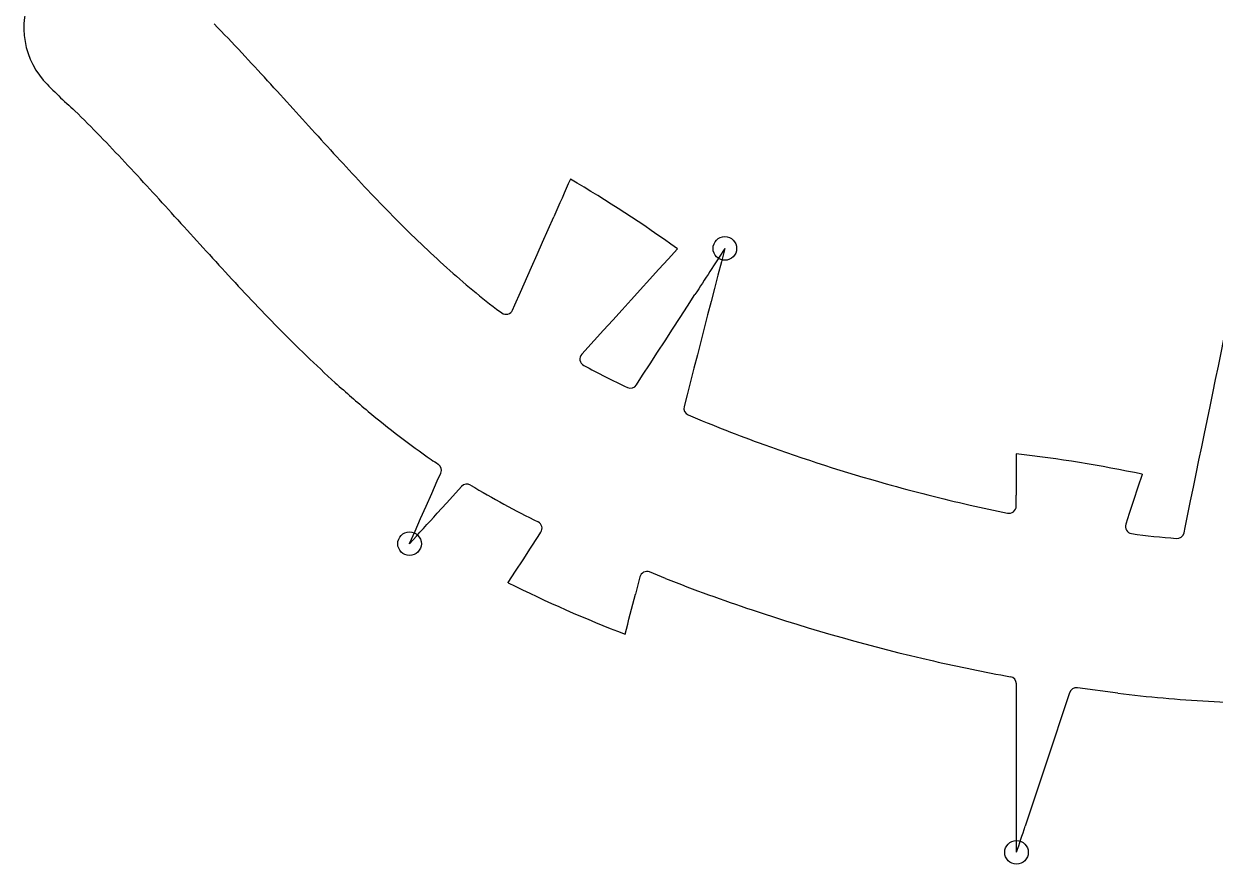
# Model space of a CAD drawing. Header units: millimetres. Extents: x -49 to 68, y -60 to 68.
# Drawn here: x -34.68 to 6.77, y -59.85 to -30.62 of the extents above; entities that cross this region are included whole.
import ezdxf

# ---------------------------------------------------------------- set-up
doc = ezdxf.new("R2010")
doc.units = ezdxf.units.MM
doc.layers.add('CUT_OUTER', color=1, linetype='Continuous')
doc.layers.add('ENGRAVE', color=7, linetype='Continuous')

msp = doc.modelspace()

# ---------------------------------------------------------------- linework, layer by layer
at = {"layer": 'CUT_OUTER'}
for points in [[(-17.6719, -40.5764), (-17.5929, -40.3975), (-17.4, -39.9603), (-17.0142, -39.0858), (-16.8213, -38.6485), (-16.6284, -38.2113), (-16.4355, -37.774), (-16.2426, -37.3368)], [(-11.9371, -38.4489), (-11.9407, -38.4533), (-12.2581, -38.8025), (-12.5795, -39.1562), (-13.5438, -40.2172), (-13.8653, -40.5708), (-14.1867, -40.9245), (-14.5081, -41.2782), (-14.8295, -41.6319), (-15.2668, -42.1129)], [(-10.2876, -38.436), (-10.2886, -38.4406), (-10.4067, -38.8974), (-10.5264, -39.3601), (-10.6462, -39.8228), (-10.7659, -40.2855), (-10.8856, -40.7481), (-11.0053, -41.2108), (-11.2447, -42.1362), (-11.3644, -42.5988), (-11.4841, -43.0615), (-11.6038, -43.5242), (-11.7089, -43.9302)], [(5.6896, -48.3229), (5.7263, -48.1449), (5.8229, -47.6768), (5.9195, -47.2088), (6.016, -46.7407), (6.1126, -46.2727), (6.2092, -45.8046), (6.3058, -45.3366), (6.4024, -44.8685), (6.5955, -43.9324), (6.6921, -43.4644), (6.7887, -42.9963), (6.8853, -42.5283), (6.9819, -42.0602), (7.0785, -41.5922), (7.175, -41.1241), (7.2716, -40.6561), (7.3682, -40.188), (7.4648, -39.72)], [(-13.3623, -43.1765), (-13.1476, -42.8454), (-12.8875, -42.4444), (-12.6275, -42.0434), (-12.3674, -41.6425), (-12.1074, -41.2415), (-11.8473, -40.8405), (-11.5873, -40.4396), (-11.3272, -40.0386)], [(-18.2353, -40.5413), (-18.0475, -40.6777)], [(-21.2574, -48.7041), (-21.2557, -48.6997), (-21.0652, -48.268), (-20.8723, -47.8308), (-20.6794, -47.3935), (-20.4865, -46.9563), (-20.2936, -46.519), (-20.1729, -46.2454)], [(4.2356, -46.2899), (4.2341, -46.2954), (4.0851, -46.7432), (3.9343, -47.1967), (3.7834, -47.6501), (3.6582, -48.0266)], [(-19.447, -46.7124), (-19.651, -46.9369), (-19.9724, -47.2906), (-20.2938, -47.6442)], [(-0.1513, -47.3974), (-0.1517, -47.0148)], [(-1.7546, -47.3619), (-0.454, -47.6421)], [(-17.8281, -50.0626), (-17.8252, -50.0577), (-17.5684, -49.6618), (-17.3084, -49.2608), (-17.0483, -48.8599), (-16.7883, -48.4589), (-16.6885, -48.305)], [(-12.3582, -49.9112), (-12.906, -49.6881)], [(-13.2423, -49.857), (-13.2797, -50.0017), (-13.3994, -50.4643)], [(-0.139, -59.4391), (-0.1392, -59.4344), (-0.1397, -58.9625), (-0.1402, -58.4846), (-0.1406, -58.0067), (-0.1411, -57.5288), (-0.1416, -57.0509), (-0.1421, -56.573), (-0.1426, -56.0951), (-0.143, -55.6172), (-0.1435, -55.1393), (-0.144, -54.6613), (-0.1445, -54.1834), (-0.145, -53.7055), (-0.1451, -53.5775)], [(3.3859, -53.9065), (1.9783, -53.719)], [(1.7081, -53.8879), (1.6712, -53.9988), (1.5204, -54.4522), (1.3695, -54.9057), (1.2186, -55.3592), (1.0678, -55.8127), (0.9169, -56.2661), (0.766, -56.7196), (0.6152, -57.1731), (0.4643, -57.6266), (0.3134, -58.08), (0.1625, -58.5335)]]:
    msp.add_lwpolyline(points, dxfattribs=at)
for centre, radius, start, end in [((-31.8953, -30.7607), 2.7834, 79.91558, 220.81292), ((-75.5589, -76.8921), 66.3111, 43.039547, 44.248206), ((-144.0076, -140.7832), 159.9449, 42.08803, 43.032522), ((-22.6787, -22.0085), 15.491, 223.03362, 228.69542), ((-74.9164, -76.2785), 59.8552, 43.032329, 45.419934), ((205.2842, 174.6662), 310.7068, 222.084276, 222.560304), ((-143.8811, -140.6724), 154.2093, 42.083628, 43.035159), ((32.0543, 15.5887), 75.517, 222.557048, 224.466601), ((2269.9863, -1045.7119), 2498.7323, 156.1665443, 156.1994124), ((-38.9363, -75.8899), 46.1605, 54.20412, 59.72397), ((205.3136, 174.6862), 316.3095, 222.086074, 222.559998), ((8.197, -7.8301), 42.0864, 224.46504, 227.79841), ((5033.1107, -3311.3598), 6012.312, 147.01836163, 147.03656579), ((32.3702, 15.884), 81.5169, 222.562392, 224.445413), ((-0.5101, -17.4279), 29.1275, 227.80394, 232.51604), ((-17.9006, -40.4755), 0.25, 233.9952, 336.19393), ((8.3901, -7.6327), 47.93, 224.44858, 227.73804), ((-15.0818, -42.2811), 0.25, 137.73416, 242.81893), ((-2.07, -18.2947), 27.5383, 241.53352, 245.06626), ((0.0075, -16.8309), 35.4851, 227.76674, 230.21782), ((-13.5721, -43.0405), 0.25, 244.59936, 327.03429), ((-11.4668, -43.9928), 0.25, 165.49406, 247.83827), ((-2.8022, -20.3001), 31.0214, 230.10591, 235.21442), ((9.3738, 5.3637), 53.8261, 247.11165, 250.11965), ((11.7207, 11.845), 60.7192, 250.116757, 254.330635), ((1248.7921, -45.2792), 1248.945, 180.0138615, 180.0796199), ((-5.3082, -91.453), 46.1605, 78.06789, 83.58773), ((-17.3458, -41.3233), 5.4582, 234.69605, 237.66265), ((-20.4016, -46.1445), 0.25, 336.19393, 56.96405), ((-19.262, -46.8806), 0.25, 58.57858, 137.73416), ((-3.3472, -20.497), 30.5619, 238.90405, 243.91794), ((11.9565, 12.6212), 61.5302, 254.314486, 257.124443), ((-2243.4762, 1972.5515), 3003.9525, 317.7113988, 317.7387184), ((-0.4013, -47.3977), 0.25, 257.84499, 0.0577), ((-16.8982, -48.169), 0.25, 327.03429, 62.81893), ((3.8954, -48.1055), 0.25, 161.59792, 262.41411), ((7.53, -21.6163), 26.9874, 262.18934, 265.51365), ((5.4447, -48.2723), 0.25, 264.08708, 348.3404), ((-13.0003, -49.9197), 0.25, 67.83879, 165.49406), ((2.7656, -8.7505), 46.1605, 243.50425, 249.0241), ((10.6855, 8.8416), 63.1103, 248.584137, 251.497067), ((-2432.5362, 575.1877), 2498.7323, 345.4666723, 345.4995403), ((11.9702, 12.6744), 67.1527, 251.49541, 257.089635), ((9.22, 0.0703), 54.2529, 256.94665, 259.84147), ((-0.3951, -53.5778), 0.25, 0.0577, 79.3102), ((1.9453, -53.9668), 0.25, 82.41438, 161.59792), ((9.4882, -3.0973), 51.1743, 263.15147, 266.69845), ((9.8898, 5.1375), 59.4186, 266.769222, 269.804111), ((-948.17, 256.7211), 999.3598, 341.5569035, 341.6116229)]:
    msp.add_arc(centre, radius, start, end, dxfattribs=at)
at = {"layer": 'ENGRAVE'}
for centre in [(-10.287, -38.4347), (-21.2581, -48.7053), (-0.1392, -59.4405)]:
    msp.add_circle(centre, 0.4104, dxfattribs=at)

doc.saveas('drawing.dxf')
